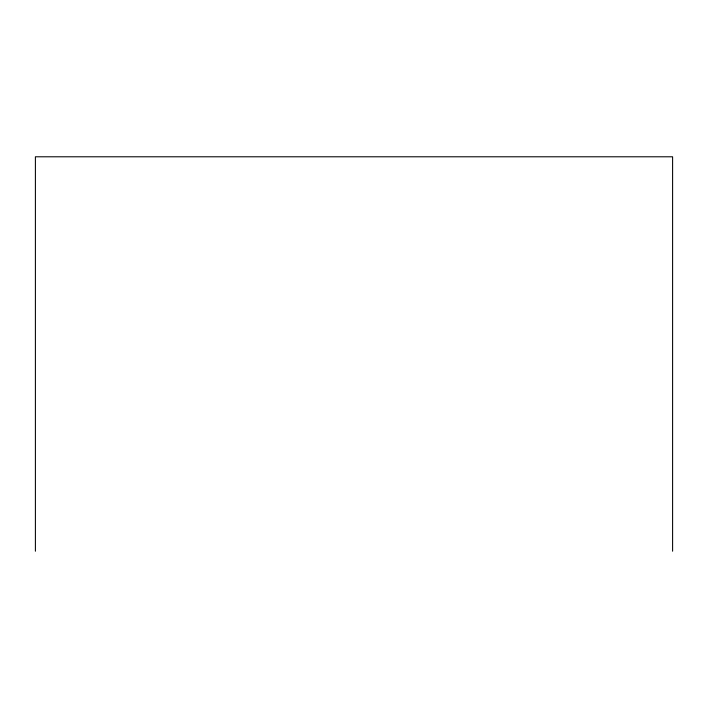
<?xml version="1.0" encoding="UTF-8"?>
<svg xmlns="http://www.w3.org/2000/svg" width="708" height="708" viewBox="0 0 708 708"><rect width="100%" height="100%" fill="white"/><g stroke="black" fill="none" stroke-linecap="round" stroke-linejoin="round"><path stroke-width="1.06" d="M672.6 551.213L672.6 156.787L35.4 156.787L35.4 551.213"/></g></svg>
